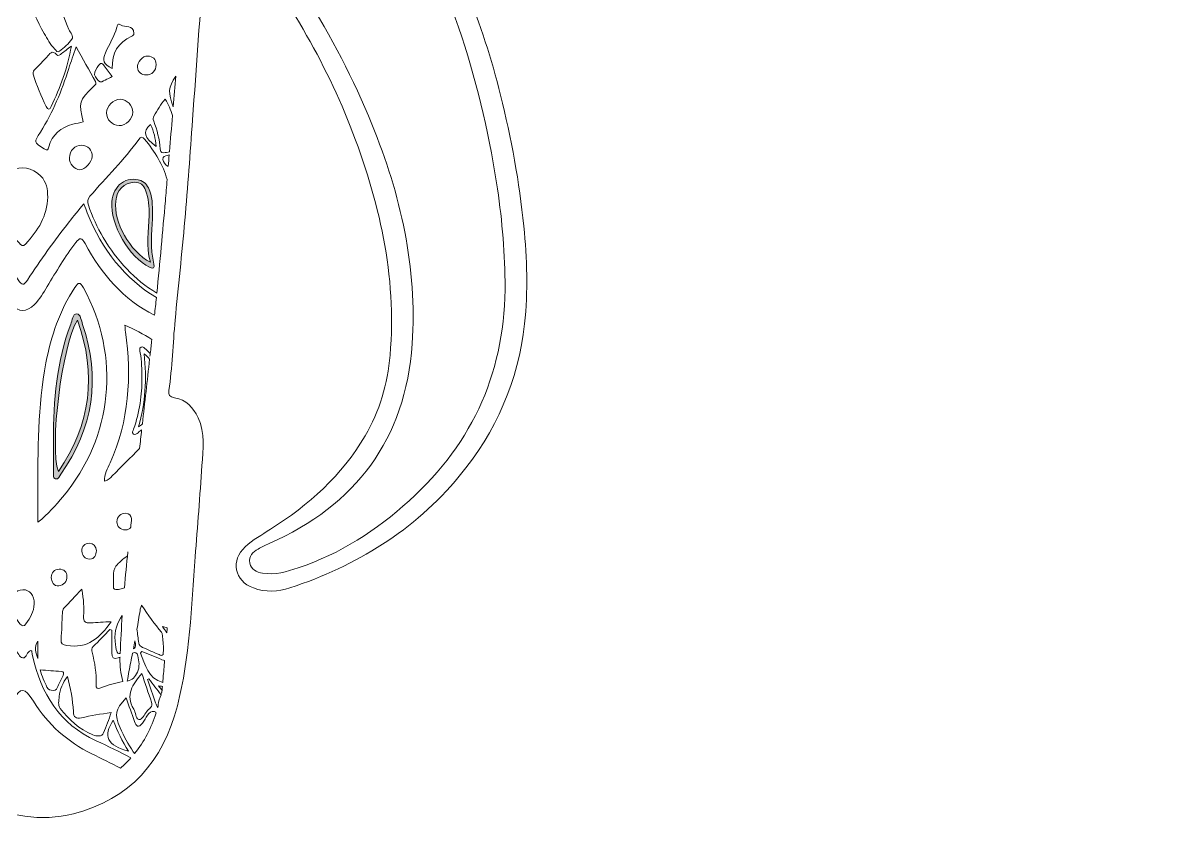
# Model space of a CAD drawing. Extents: x 55 to 2945, y -1852 to -85.
# Drawn here: x 2453.3 to 2919.1, y -881.2 to -555.5 of the extents above; entities that cross this region are included whole.
import ezdxf

# ---------------------------------------------------------------- set-up
doc = ezdxf.new("R2010")
doc.units = 0
doc.header["$MEASUREMENT"] = 0
doc.layers.add('Layer 1', color=7, linetype='Continuous')

# ---------------------------------------------------------------- blocks, each defined once
blk = doc.blocks.new('block 2')
at = {"layer": 'Layer 1', "true_color": 0xffffff}
h = blk.add_hatch(color=7, dxfattribs=at)
h.dxf.hatch_style = 2
edge = h.paths.add_edge_path()
edge.add_spline(control_points=[(2505.6249, -634.5496), (2505.5761, -630.1335), (2505.7304, -626.64), (2504.4558, -623.3253), (2503.7594, -621.5143), (2502.9467, -619.852), (2500.8591, -619.0755), (2495.1632, -616.9575), (2489.7285, -620.9003), (2489.1556, -627.6788), (2488.3981, -636.643), (2496.2374, -650.1709), (2504.3699, -654.0447), (2505.9542, -654.7995), (2506.5886, -654.382), (2506.1627, -652.7628), (2504.4911, -646.4074), (2505.3024, -639.999), (2505.6249, -634.5496)], knot_values=[0, 0, 0, 0, 1, 1, 1, 2, 2, 2, 3, 3, 3, 4, 4, 4, 5, 5, 5, 6, 6, 6, 6], degree=3, periodic=1)
edge = h.paths.add_edge_path()
edge.add_spline(control_points=[(2490.7132, -627.3214), (2491.1623, -622.8425), (2493.9547, -620.0374), (2498.4236, -619.7425), (2500.6674, -619.5944), (2502.0017, -620.9443), (2502.7435, -622.9208), (2503.983, -626.2233), (2504.313, -629.6668), (2504.2364, -633.1676), (2504.1029, -639.2702), (2502.7941, -645.3687), (2504.7149, -652.0475), (2496.2877, -647.5381), (2489.8682, -635.7489), (2490.7132, -627.3214)], knot_values=[0, 0, 0, 0, 1, 1, 1, 2, 2, 2, 3, 3, 3, 4, 4, 4, 5, 5, 5, 5], degree=3, periodic=1)
h = blk.add_hatch(color=7, dxfattribs=at)
h.dxf.hatch_style = 2
edge = h.paths.add_edge_path()
edge.add_spline(control_points=[(2477.3452, -677.1316), (2476.8092, -675.5443), (2476.5986, -672.9267), (2475.0078, -672.8932), (2473.2802, -672.8568), (2473.1353, -675.5107), (2472.5596, -677.0595), (2466.969, -692.0991), (2465.4986, -707.8026), (2465.5871, -723.6862), (2465.5871, -728.0727), (2465.554, -732.4596), (2465.6134, -736.8452), (2465.6261, -737.7852), (2465.1901, -739.2048), (2466.4234, -739.5083), (2467.5705, -739.7905), (2467.9914, -738.4005), (2468.5487, -737.6083), (2481.6855, -718.9385), (2484.6517, -698.7722), (2477.3452, -677.1316)], knot_values=[0, 0, 0, 0, 1, 1, 1, 2, 2, 2, 3, 3, 3, 4, 4, 4, 5, 5, 5, 6, 6, 6, 7, 7, 7, 7], degree=3, periodic=1)
edge = h.paths.add_edge_path()
edge.add_spline(control_points=[(2467.6042, -736.5055), (2463.8569, -726.7312), (2469.0527, -684.9495), (2475.283, -675.413), (2483.1591, -697.3622), (2480.6213, -717.4578), (2467.6042, -736.5055)], knot_values=[0, 0, 0, 0, 1, 1, 1, 2, 2, 2, 2], degree=3, periodic=1)
at = {"layer": 'Layer 1', "lineweight": 0}
for points, knots in [([(2916.1423, -268.6332), (2914.0212, -262.8354), (2910.15, -258.2926), (2905.6368, -254.2919), (2899.1496, -248.5294), (2891.7904, -243.9159), (2884.8377, -238.7721), (2877.2781, -233.1746), (2869.8069, -227.4711), (2862.0058, -222.1977), (2849.4085, -213.6718), (2837.8365, -203.779), (2826.0228, -194.2398), (2816.731, -186.7274), (2808.0814, -178.4136), (2799.1725, -170.4298), (2784.4777, -157.2492), (2769.6592, -144.2277), (2753.1613, -133.2802), (2737.4883, -122.8748), (2720.6841, -115.1149), (2702.1653, -111.2792), (2689.0495, -108.5688), (2675.751, -107.8087), (2662.435, -107.2077), (2631.8904, -105.829), (2601.4519, -106.3239), (2571.2314, -111.7859), (2563.3006, -113.2236), (2555.2225, -113.3178), (2547.1857, -112.1983), (2537.7938, -110.8844), (2529.3209, -106.9308), (2521.1427, -102.4823), (2503.166, -92.6955), (2484.4232, -85.9962), (2463.6772, -85.2597), (2446.5725, -84.6528), (2429.7918, -86.1553), (2413.2586, -90.4742), (2401.8575, -93.4497), (2391.6405, -99.2299), (2381.2881, -104.5681), (2365.1497, -112.8818), (2348.3219, -114.5139), (2330.7046, -111.1319), (2318.561, -108.8045), (2306.2878, -107.1783), (2293.932, -106.8778), (2269.3974, -106.2827), (2244.8804, -106.8483), (2220.4047, -108.9989), (2196.5242, -111.0965), (2174.8118, -119.0155), (2154.8847, -132.2373), (2138.3103, -143.2437), (2123.315, -156.1887), (2108.514, -169.3928), (2099.6582, -177.3), (2091.0911, -185.5666), (2081.8759, -193.026), (2075.2768, -198.3583), (2068.931, -204.0029), (2061.9901, -208.9758), (2053.3287, -215.1802), (2044.9149, -221.7558), (2036.2181, -227.9248), (2030.2612, -232.1553), (2024.4575, -236.5862), (2018.5065, -240.8226), (2012.4848, -245.112), (2006.8461, -249.9376), (2001.0836, -254.5806), (1997.625, -257.3675), (1994.4904, -260.508), (1992.2867, -264.3968), (1986.5714, -274.4664), (1987.7852, -285.7498), (1999.4574, -291.9777), (2003.7292, -294.2638), (2008.2366, -295.8783), (2012.9679, -296.8328), (2015.095, -297.2629), (2016.1202, -298.0406), (2015.8433, -300.48), (2015.5428, -303.1962), (2015.5133, -305.995), (2016.1614, -308.6935), (2020.8516, -328.2611), (2032.7359, -340.9291), (2052.2917, -346.179), (2054.3716, -346.7387), (2056.4633, -347.2513), (2058.5727, -347.6874), (2067.3106, -349.4785), (2072.2423, -355.0642), (2074.6757, -363.3898), (2077.2094, -372.0806), (2082.1175, -379.322), (2088.7578, -385.4262), (2099.8586, -395.6372), (2112.1553, -404.2219), (2125.0236, -412.0054), (2131.2693, -415.7881), (2137.9332, -418.6399), (2145.1157, -420.1247), (2149.5583, -421.0438), (2154.107, -421.7214), (2158.5437, -420.6608), (2164.0646, -419.341), (2169.4205, -417.3966), (2174.6998, -415.2637), (2182.6719, -412.0407), (2189.872, -413.2604), (2196.0469, -419.3823), (2200.9314, -424.2314), (2204.9262, -429.8643), (2208.7856, -435.4912), (2212.5683, -441.0003), (2217.2348, -445.5019), (2222.1076, -449.8797), (2224.3289, -451.8771), (2226.1907, -454.2281), (2229.1133, -455.5302), (2235.9068, -458.5528), (2242.6297, -461.764), (2249.217, -465.1991), (2256.1285, -468.7992), (2262.4448, -473.4539), (2267.5061, -479.3107), (2272.9445, -485.5975), (2278.8307, -491.1125), (2286.1663, -495.0131), (2288.3287, -496.1621), (2290.5441, -497.2344), (2292.8008, -498.183), (2294.0852, -498.7192), (2294.4506, -499.1846), (2293.6787, -500.5163), (2292.2588, -502.9792), (2291.0273, -505.5481), (2289.7251, -508.0759), (2265.7444, -554.7824), (2251.6976, -604.1169), (2250.1833, -656.8098), (2249.6766, -674.3682), (2251.786, -691.4788), (2258.6031, -707.7704), (2275.2541, -747.5479), (2307.0008, -770.0733), (2346.2715, -783.7194), (2351.5803, -785.5636), (2357.3486, -785.54), (2362.5278, -782.4231), (2367.6303, -779.3475), (2368.7262, -773.096), (2365.0555, -768.4236), (2363.6944, -766.6972), (2361.9445, -765.4363), (2360.0884, -764.3167), (2353.448, -760.2984), (2347.1376, -755.8027), (2340.9745, -751.089), (2316.2808, -732.2049), (2303.9251, -707.2696), (2304.2668, -676.1476), (2304.3964, -664.5461), (2305.7752, -653.0624), (2308.0142, -641.6848), (2313.3936, -614.3808), (2323.8167, -589.0037), (2337.345, -564.8049), (2346.8018, -547.8887), (2358.1499, -532.2334), (2369.3096, -516.4485), (2372.5797, -511.829), (2375.7496, -507.1449), (2379.385, -501.8774), (2380.8462, -509.5725), (2382.2545, -516.5486), (2383.4859, -523.5544), (2385.8781, -537.1592), (2387.8755, -550.8288), (2389.5724, -564.5456), (2391.1809, -577.5848), (2392.5538, -590.6416), (2393.4671, -603.7456), (2394.6867, -621.1921), (2394.1919, -638.6857), (2394.0975, -656.1439), (2394.0387, -667.5746), (2394.127, -679.017), (2393.7028, -690.4536), (2393.5496, -694.6193), (2393.9091, -698.8086), (2393.8973, -703.0037), (2393.8619, -715.165), (2394.351, -727.338), (2394.9048, -739.4935), (2395.7886, -758.9019), (2397.4266, -778.2574), (2400.025, -797.5187), (2401.9871, -812.1075), (2404.6326, -826.5431), (2409.9591, -840.3541), (2419.8696, -866.0672), (2447.5152, -881.1981), (2473.6171, -874.6755), (2496.5551, -868.9485), (2509.8829, -853.3167), (2515.6218, -831.0505), (2520.6831, -811.4004), (2521.3018, -791.1198), (2522.7925, -770.9866), (2523.7058, -758.6604), (2524.7369, -746.3459), (2525.55, -734.0138), (2525.9742, -727.5502), (2526.917, -721.0217), (2523.9474, -714.782), (2521.9735, -710.6399), (2519.0864, -707.5171), (2514.5141, -706.7511), (2512.3929, -706.3917), (2511.8981, -705.7495), (2512.175, -703.8463), (2513.5596, -694.419), (2513.7953, -684.8915), (2514.6968, -675.4229), (2515.9813, -661.9535), (2517.4543, -648.5078), (2518.6327, -635.0267), (2519.8052, -621.5456), (2520.7479, -608.0468), (2521.7378, -594.5481), (2523.3051, -573.1244), (2524.7487, -551.6832), (2526.3925, -530.2654), (2527.0937, -521.1799), (2528.1661, -512.1295), (2529.1619, -502.1425), (2532.8856, -507.4925), (2536.0085, -512.106), (2539.2668, -516.6253), (2557.4439, -541.8493), (2574.0419, -568.0042), (2585.4077, -597.1053), (2597.0033, -626.8014), (2604.2565, -657.3342), (2601.4754, -689.5403), (2600.4737, -701.1065), (2597.2567, -712.0835), (2591.3823, -722.153), (2582.0551, -738.15), (2568.5976, -749.999), (2553.1662, -759.8211), (2549.6958, -762.0366), (2546.0839, -764.0516), (2543.0259, -766.8622), (2537.0042, -772.4007), (2538.6304, -780.6968), (2546.3078, -783.5073), (2551.2101, -785.2985), (2556.236, -785.1335), (2561.0498, -783.5191), (2587.8057, -774.5337), (2611.2268, -760.4104), (2629.4039, -738.4034), (2644.2107, -720.4738), (2653.2433, -700.0047), (2655.7769, -676.8605), (2657.2145, -663.7565), (2656.7903, -650.6172), (2655.4705, -637.4896), (2653.6734, -619.6072), (2650.3915, -601.9898), (2646.0845, -584.5669), (2638.8667, -555.3775), (2627.4713, -527.8085), (2613.348, -501.3294), (2612.3287, -499.4144), (2612.5584, -498.8606), (2614.55, -498.1889), (2622.8401, -495.3961), (2629.9224, -490.6765), (2636.2152, -484.5841), (2638.6015, -482.2685), (2640.6696, -479.6465), (2643.0971, -477.4723), (2646.821, -474.1433), (2650.4976, -470.7613), (2654.1743, -467.3733), (2656.9965, -464.769), (2660.137, -462.4416), (2664.0317, -461.7994), (2670.5837, -460.7211), (2676.1929, -457.946), (2681.4664, -453.8981), (2687.3644, -449.373), (2692.8853, -444.5238), (2696.6267, -438.1073), (2700.3505, -431.7203), (2704.5987, -425.7634), (2709.6718, -420.4428), (2712.1111, -417.8857), (2714.6978, -415.4228), (2718.4274, -414.2797), (2724.5375, -412.4001), (2729.8994, -414.2679), (2735.161, -416.7367), (2747.2103, -422.4049), (2759.1771, -422.1751), (2771.3148, -417.0549), (2782.2741, -412.4296), (2791.7486, -405.4121), (2801.4175, -398.7069), (2816.2891, -388.4017), (2829.1103, -376.4761), (2834.0774, -358.1046), (2835.2852, -353.6207), (2838.844, -350.7041), (2843.2631, -349.2252), (2847.3462, -347.8641), (2851.4766, -346.5325), (2855.6836, -345.6546), (2878.321, -340.9527), (2891.4722, -316.695), (2891.3661, -300.4092), (2891.3543, -298.1231), (2892.2264, -297.3807), (2894.2414, -296.9329), (2900.1512, -295.619), (2905.6191, -293.2798), (2910.3739, -289.4382), (2917.0791, -284.0233), (2919.106, -276.7113), (2916.1423, -268.6332)], [0, 0, 0, 0, 1, 1, 1, 2, 2, 2, 3, 3, 3, 4, 4, 4, 5, 5, 5, 6, 6, 6, 7, 7, 7, 8, 8, 8, 9, 9, 9, 10, 10, 10, 11, 11, 11, 12, 12, 12, 13, 13, 13, 14, 14, 14, 15, 15, 15, 16, 16, 16, 17, 17, 17, 18, 18, 18, 19, 19, 19, 20, 20, 20, 21, 21, 21, 22, 22, 22, 23, 23, 23, 24, 24, 24, 25, 25, 25, 26, 26, 26, 27, 27, 27, 28, 28, 28, 29, 29, 29, 30, 30, 30, 31, 31, 31, 32, 32, 32, 33, 33, 33, 34, 34, 34, 35, 35, 35, 36, 36, 36, 37, 37, 37, 38, 38, 38, 39, 39, 39, 40, 40, 40, 41, 41, 41, 42, 42, 42, 43, 43, 43, 44, 44, 44, 45, 45, 45, 46, 46, 46, 47, 47, 47, 48, 48, 48, 49, 49, 49, 50, 50, 50, 51, 51, 51, 52, 52, 52, 53, 53, 53, 54, 54, 54, 55, 55, 55, 56, 56, 56, 57, 57, 57, 58, 58, 58, 59, 59, 59, 60, 60, 60, 61, 61, 61, 62, 62, 62, 63, 63, 63, 64, 64, 64, 65, 65, 65, 66, 66, 66, 67, 67, 67, 68, 68, 68, 69, 69, 69, 70, 70, 70, 71, 71, 71, 72, 72, 72, 73, 73, 73, 74, 74, 74, 75, 75, 75, 76, 76, 76, 77, 77, 77, 78, 78, 78, 79, 79, 79, 80, 80, 80, 81, 81, 81, 82, 82, 82, 83, 83, 83, 84, 84, 84, 85, 85, 85, 86, 86, 86, 87, 87, 87, 88, 88, 88, 89, 89, 89, 90, 90, 90, 91, 91, 91, 92, 92, 92, 93, 93, 93, 94, 94, 94, 95, 95, 95, 96, 96, 96, 97, 97, 97, 98, 98, 98, 99, 99, 99, 100, 100, 100, 101, 101, 101, 102, 102, 102, 103, 103, 103, 104, 104, 104, 105, 105, 105, 106, 106, 106, 107, 107, 107, 108, 108, 108, 109, 109, 109, 110, 110, 110, 111, 111, 111, 112, 112, 112, 112]), ([(2644.4641, -619.9312), (2646.4792, -633.1413), (2647.7224, -646.4279), (2647.8756, -659.7971), (2648.2468, -695.0965), (2635.3961, -724.6218), (2609.1704, -748.3021), (2595.984, -760.1982), (2581.3716, -769.7434), (2564.4201, -775.388), (2559.783, -776.9376), (2555.0517, -778.3517), (2550.0199, -777.5268), (2547.5216, -777.1144), (2545.4535, -776.1776), (2544.8643, -773.4495), (2544.2515, -770.6154), (2546.0898, -769.0599), (2548.1638, -767.799), (2549.5779, -766.9388), (2551.1216, -766.2671), (2552.6418, -765.5954), (2587.6997, -750.0579), (2607.721, -723.4434), (2610.3843, -685.0152), (2612.5172, -654.2173), (2605.706, -624.6802), (2594.1456, -596.304), (2579.2622, -559.7671), (2558.3041, -527.0248), (2531.0356, -498.4128), (2530.0339, -497.3581), (2529.7982, -496.4154), (2530.0163, -495.019), (2531.4067, -486.0041), (2533.0742, -477.0481), (2535.0304, -468.1334), (2535.649, -465.2816), (2537.0278, -463.1133), (2539.1548, -461.2278), (2543.0967, -457.7338), (2547.6866, -455.3122), (2552.4062, -453.0968), (2558.3748, -450.3039), (2564.2021, -447.2931), (2568.9098, -442.5323), (2569.7642, -441.672), (2570.3535, -441.4422), (2571.1077, -442.7385), (2581.7546, -461.163), (2593.1676, -479.1398), (2603.2313, -497.9002), (2623.8064, -536.2636), (2637.9003, -576.8365), (2644.4641, -619.9312)], [0, 0, 0, 0, 1, 1, 1, 2, 2, 2, 3, 3, 3, 4, 4, 4, 5, 5, 5, 6, 6, 6, 7, 7, 7, 8, 8, 8, 9, 9, 9, 10, 10, 10, 11, 11, 11, 12, 12, 12, 13, 13, 13, 14, 14, 14, 15, 15, 15, 16, 16, 16, 17, 17, 17, 18, 18, 18, 18]), ([(2471.8436, -558.0702), (2472.3739, -559.3429), (2473.8646, -560.7746), (2473.0456, -561.959), (2471.7375, -563.8444), (2469.858, -565.3646), (2468.0727, -566.8612), (2467.2007, -567.5918), (2466.6586, -566.4664), (2466.1165, -565.9479), (2464.2428, -564.1449), (2463.1822, -561.7999), (2461.8742, -559.6139), (2458.9163, -554.694), (2456.754, -549.4088), (2454.7743, -544.0412), (2454.2263, -542.5446), (2454.3559, -541.4251), (2455.5284, -540.1877), (2458.2565, -537.3123), (2459.9239, -533.671), (2462.2337, -529.8353), (2464.891, -539.8282), (2468.0668, -549.0553), (2471.8436, -558.0702)], [0, 0, 0, 0, 1, 1, 1, 2, 2, 2, 3, 3, 3, 4, 4, 4, 5, 5, 5, 6, 6, 6, 7, 7, 7, 8, 8, 8, 8]), ([(2497.1973, -560.8041), (2491.6941, -563.2906), (2489.078, -567.6212), (2489.3137, -573.7431), (2485.7018, -571.8813), (2485.1892, -570.5084), (2486.5503, -567.468), (2488.0881, -564.033), (2490.1975, -560.8512), (2491.1814, -557.1687), (2491.2875, -556.7739), (2491.3877, -556.332), (2491.641, -556.0492), (2491.9474, -555.7075), (2492.3304, -555.9019), (2492.6957, -556.1729), (2494.3985, -557.4398), (2497.9279, -555.896), (2498.0222, -559.6493), (2498.0399, -560.2561), (2497.6745, -560.592), (2497.1973, -560.8041)], [0, 0, 0, 0, 1, 1, 1, 2, 2, 2, 3, 3, 3, 4, 4, 4, 5, 5, 5, 6, 6, 6, 7, 7, 7, 7]), ([(2462.6343, -589.1569), (2460.6192, -584.9263), (2458.7102, -580.6486), (2457.4551, -576.1118), (2457.1782, -575.116), (2457.6791, -574.6093), (2458.2683, -574.0082), (2459.8414, -572.4174), (2461.3675, -570.7853), (2462.9348, -569.1827), (2464.0602, -568.0337), (2464.944, -566.0068), (2466.9591, -568.2281), (2467.5424, -568.8704), (2468.2495, -568.234), (2468.8269, -567.7803), (2470.0171, -566.8553), (2471.2427, -565.9656), (2472.8217, -564.7872), (2471.3369, -573.643), (2468.2554, -581.4559), (2464.7083, -589.1097), (2464.0602, -590.5061), (2463.2825, -590.512), (2462.6343, -589.1569)], [0, 0, 0, 0, 1, 1, 1, 2, 2, 2, 3, 3, 3, 4, 4, 4, 5, 5, 5, 6, 6, 6, 7, 7, 7, 8, 8, 8, 8]), ([(2477.6296, -595.373), (2476.2392, -595.6794), (2474.8427, -595.921), (2473.4757, -596.2863), (2468.603, -597.5943), (2465.056, -600.3753), (2463.7126, -605.4308), (2463.3767, -606.6916), (2463.2353, -607.1748), (2461.7859, -606.2262), (2457.626, -603.51), (2457.685, -603.6868), (2460.3305, -599.4385), (2465.327, -591.4312), (2468.9565, -582.7934), (2471.7788, -573.7962), (2472.6567, -571.0151), (2473.6289, -568.2576), (2474.7131, -565.0228), (2477.4529, -569.9487), (2479.9982, -574.5268), (2482.5496, -579.1108), (2483.0151, -579.9416), (2482.4965, -580.3717), (2481.9486, -580.902), (2475.7619, -586.9237), (2475.6028, -587.4717), (2477.6296, -595.373)], [0, 0, 0, 0, 1, 1, 1, 2, 2, 2, 3, 3, 3, 4, 4, 4, 5, 5, 5, 6, 6, 6, 7, 7, 7, 8, 8, 8, 9, 9, 9, 9]), ([(2482.3492, -575.3104), (2482.856, -574.0436), (2483.3568, -572.5883), (2484.6354, -571.8459), (2485.2658, -571.4747), (2485.6665, -572.2642), (2486.0199, -572.7238), (2487.11, -574.132), (2488.1765, -575.5638), (2489.3314, -577.0957), (2488.2826, -577.6025), (2487.4046, -578.0621), (2486.4913, -578.4509), (2485.6134, -578.828), (2484.6472, -579.7825), (2483.7575, -578.7573), (2482.9384, -577.8087), (2481.7895, -576.701), (2482.3492, -575.3104)], [0, 0, 0, 0, 1, 1, 1, 2, 2, 2, 3, 3, 3, 4, 4, 4, 5, 5, 5, 6, 6, 6, 6]), ([(2507.0312, -572.2465), (2507.0547, -574.5091), (2505.1751, -576.5714), (2503.0482, -576.4182), (2501.1626, -576.2768), (2499.672, -575.3635), (2499.4657, -573.3012), (2499.2654, -571.3038), (2501.7047, -568.6347), (2503.5902, -568.7526), (2505.6996, -568.8822), (2507.0194, -569.9546), (2507.0312, -572.2465)], [0, 0, 0, 0, 1, 1, 1, 2, 2, 2, 3, 3, 3, 4, 4, 4, 4]), ([(2513.9426, -589.2158), (2511.8155, -583.6301), (2511.8627, -581.6562), (2514.9914, -576.8306), (2514.6378, -580.955), (2514.2902, -585.0854), (2513.9426, -589.2158)], [0, 0, 0, 0, 1, 1, 1, 2, 2, 2, 2]), ([(2492.5897, -586.2461), (2495.1763, -586.252), (2497.6804, -588.8269), (2497.6156, -591.4076), (2497.539, -594.2829), (2494.8405, -596.9227), (2492.0593, -596.8401), (2489.2901, -596.7577), (2486.9686, -594.3831), (2487.0334, -591.6963), (2487.1041, -588.8092), (2489.7202, -586.2402), (2492.5897, -586.2461)], [0, 0, 0, 0, 1, 1, 1, 2, 2, 2, 3, 3, 3, 4, 4, 4, 4]), ([(2512.4224, -607.4576), (2511.6388, -607.6521), (2510.8493, -607.7699), (2510.0656, -607.7994), (2508.7811, -607.8524), (2508.7929, -607.1041), (2508.7222, -606.291), (2508.3864, -602.3964), (2507.4259, -598.6431), (2506.053, -595.0018), (2505.7643, -594.2417), (2505.7525, -593.6053), (2506.1709, -592.9867), (2507.638, -590.7948), (2508.5867, -588.2612), (2510.7491, -586.1401), (2512.0159, -588.3378), (2512.9409, -590.5415), (2513.6421, -592.7746), (2513.2355, -597.6709), (2512.8348, -602.5613), (2512.4224, -607.4576)], [0, 0, 0, 0, 1, 1, 1, 2, 2, 2, 3, 3, 3, 4, 4, 4, 5, 5, 5, 6, 6, 6, 7, 7, 7, 7]), ([(2504.7745, -596.3805), (2506.2416, -599.1498), (2506.654, -602.1135), (2507.1077, -605.2363), (2502.0524, -601.5302), (2501.5221, -599.5269), (2504.7745, -596.3805)], [0, 0, 0, 0, 1, 1, 1, 2, 2, 2, 2]), ([(2481.2592, -609.3372), (2481.2003, -611.5585), (2478.2129, -614.7285), (2476.2451, -614.6636), (2474.0355, -614.5871), (2471.932, -612.2244), (2472.0321, -609.9265), (2472.1676, -606.9038), (2474.2476, -604.7297), (2476.9462, -604.8003), (2479.468, -604.8652), (2481.3299, -606.8213), (2481.2592, -609.3372)], [0, 0, 0, 0, 1, 1, 1, 2, 2, 2, 3, 3, 3, 4, 4, 4, 4]), ([(2507.3081, -664.5343), (2498.2991, -659.0075), (2491.2463, -651.3655), (2485.6959, -642.0559), (2483.2271, -637.9197), (2481.2887, -633.536), (2479.7095, -628.9814), (2479.2323, -627.5909), (2479.3501, -626.5716), (2480.34, -625.3814), (2486.7977, -617.6274), (2494.2336, -610.7101), (2500.0254, -602.3964), (2500.868, -601.1885), (2501.4749, -601.377), (2502.3529, -602.3905), (2506.6246, -607.3339), (2509.8005, -612.6898), (2511.4856, -618.6762), (2511.244, -621.5221), (2511.0025, -624.3621), (2510.755, -627.2079), (2509.6827, -639.652), (2508.569, -652.102), (2507.3081, -664.5343)], [0, 0, 0, 0, 1, 1, 1, 2, 2, 2, 3, 3, 3, 4, 4, 4, 5, 5, 5, 6, 6, 6, 7, 7, 7, 8, 8, 8, 8]), ([(2511.9392, -613.2849), (2511.8096, -613.279), (2511.6859, -613.2555), (2511.5622, -613.1788), (2510.6548, -612.6427), (2509.9301, -611.6352), (2509.7533, -610.5157), (2509.5413, -609.1958), (2510.7491, -609.2076), (2511.5504, -608.9307), (2511.8096, -608.8423), (2512.063, -608.7598), (2512.3223, -608.6773), (2512.1927, -610.2152), (2512.063, -611.753), (2511.9392, -613.2849)], [0, 0, 0, 0, 1, 1, 1, 2, 2, 2, 3, 3, 3, 4, 4, 4, 5, 5, 5, 5]), ([(2460.466, -617.2327), (2462.8052, -619.5541), (2463.3001, -622.5473), (2463.2589, -625.6995), (2463.1822, -633.3416), (2459.3288, -639.2219), (2454.3972, -644.6014), (2453.2482, -645.8564), (2452.5706, -645.114), (2451.7162, -644.2007), (2447.0615, -639.2278), (2443.8856, -633.5596), (2443.0372, -626.7012), (2442.5776, -623.0069), (2445.6945, -616.3547), (2448.6819, -614.8758), (2452.5117, -612.9786), (2457.0663, -613.8565), (2460.466, -617.2327)], [0, 0, 0, 0, 1, 1, 1, 2, 2, 2, 3, 3, 3, 4, 4, 4, 5, 5, 5, 6, 6, 6, 6]), ([(2505.6249, -634.5496), (2505.5761, -630.1335), (2505.7304, -626.64), (2504.4558, -623.3253), (2503.7594, -621.5143), (2502.9467, -619.852), (2500.8591, -619.0755), (2495.1632, -616.9575), (2489.7285, -620.9003), (2489.1556, -627.6788), (2488.3981, -636.643), (2496.2374, -650.1709), (2504.3699, -654.0447), (2505.9542, -654.7995), (2506.5886, -654.382), (2506.1627, -652.7628), (2504.4911, -646.4074), (2505.3024, -639.999), (2505.6249, -634.5496)], [0, 0, 0, 0, 1, 1, 1, 2, 2, 2, 3, 3, 3, 4, 4, 4, 5, 5, 5, 6, 6, 6, 6]), ([(2490.7132, -627.3214), (2491.1623, -622.8425), (2493.9547, -620.0374), (2498.4236, -619.7425), (2500.6674, -619.5944), (2502.0017, -620.9443), (2502.7435, -622.9208), (2503.983, -626.2233), (2504.313, -629.6668), (2504.2364, -633.1676), (2504.1029, -639.2702), (2502.7941, -645.3687), (2504.7149, -652.0475), (2496.2877, -647.5381), (2489.8682, -635.7489), (2490.7132, -627.3214)], [0, 0, 0, 0, 1, 1, 1, 2, 2, 2, 3, 3, 3, 4, 4, 4, 5, 5, 5, 5]), ([(2429.0317, -629.005), (2429.4795, -629.5117), (2430.0334, -630.0951), (2430.5401, -630.7196), (2438.0053, -639.817), (2444.9167, -649.3268), (2451.3686, -659.1666), (2452.8357, -661.4115), (2453.6076, -661.5234), (2455.0983, -659.1961), (2460.2951, -651.1063), (2466.0104, -643.3758), (2471.8907, -635.7691), (2473.7291, -633.3946), (2475.6853, -631.1144), (2477.8595, -628.4511), (2478.4546, -630.0126), (2478.8316, -631.0437), (2479.2381, -632.063), (2485.2599, -647.0878), (2494.428, -658.6776), (2507.1254, -666.302), (2506.8839, -668.6764), (2506.6422, -671.0451), (2506.383, -673.4195), (2493.8564, -667.0855), (2485.0006, -656.8333), (2478.3367, -644.4305), (2477.0169, -641.9735), (2476.2274, -642.0029), (2474.607, -644.0888), (2470.2645, -649.6803), (2466.6998, -655.7609), (2463.0762, -661.8062), (2461.5502, -664.3517), (2460.0241, -666.9088), (2457.9383, -669.0417), (2454.7566, -672.3001), (2451.5277, -672.2765), (2448.4226, -668.9357), (2446.325, -666.6849), (2444.7283, -664.0512), (2443.1491, -661.4174), (2439.7435, -655.7138), (2436.4676, -649.9278), (2432.3136, -644.7133), (2429.7918, -641.5493), (2429.8566, -641.5728), (2427.8533, -645.1258), (2421.4133, -656.5505), (2413.2704, -666.0486), (2402.2699, -672.2765), (2402.2817, -670.1848), (2402.2994, -668.0931), (2402.3229, -666.0074), (2402.3288, -665.4182), (2402.3347, -664.8348), (2402.3464, -664.2515), (2413.9833, -656.3207), (2422.5445, -644.8547), (2428.0832, -629.7474), (2428.2187, -629.3821), (2428.307, -628.952), (2429.0317, -629.005)], [0, 0, 0, 0, 1, 1, 1, 2, 2, 2, 3, 3, 3, 4, 4, 4, 5, 5, 5, 6, 6, 6, 7, 7, 7, 8, 8, 8, 9, 9, 9, 10, 10, 10, 11, 11, 11, 12, 12, 12, 13, 13, 13, 14, 14, 14, 15, 15, 15, 16, 16, 16, 17, 17, 17, 18, 18, 18, 19, 19, 19, 20, 20, 20, 21, 21, 21, 21]), ([(2469.3925, -746.67), (2466.47, -750.1639), (2463.5122, -753.6404), (2459.317, -756.9516), (2459.317, -752.8154), (2459.3229, -749.2919), (2459.317, -745.7685), (2459.2876, -727.9803), (2459.1756, -710.1921), (2462.5577, -692.616), (2464.6435, -681.7981), (2468.0727, -671.4929), (2474.224, -662.2128), (2475.6971, -659.9915), (2476.3865, -659.9208), (2477.7063, -662.3542), (2492.7723, -690.1118), (2489.6378, -722.4535), (2469.3925, -746.67)], [0, 0, 0, 0, 1, 1, 1, 2, 2, 2, 3, 3, 3, 4, 4, 4, 5, 5, 5, 6, 6, 6, 6]), ([(2477.3452, -677.1316), (2476.8092, -675.5443), (2476.5986, -672.9267), (2475.0078, -672.8932), (2473.2802, -672.8568), (2473.1353, -675.5107), (2472.5596, -677.0595), (2466.969, -692.0991), (2465.4986, -707.8026), (2465.5871, -723.6862), (2465.5871, -728.0727), (2465.554, -732.4596), (2465.6134, -736.8452), (2465.6261, -737.7852), (2465.1901, -739.2048), (2466.4234, -739.5083), (2467.5705, -739.7905), (2467.9914, -738.4005), (2468.5487, -737.6083), (2481.6855, -718.9385), (2484.6517, -698.7722), (2477.3452, -677.1316)], [0, 0, 0, 0, 1, 1, 1, 2, 2, 2, 3, 3, 3, 4, 4, 4, 5, 5, 5, 6, 6, 6, 7, 7, 7, 7]), ([(2467.6042, -736.5055), (2463.8569, -726.7312), (2469.0527, -684.9495), (2475.283, -675.413), (2483.1591, -697.3622), (2480.6213, -717.4578), (2467.6042, -736.5055)], [0, 0, 0, 0, 1, 1, 1, 2, 2, 2, 2]), ([(2504.6803, -688.8392), (2504.639, -689.2162), (2504.5977, -689.5933), (2504.5506, -689.9704), (2504.5918, -689.5933), (2504.6331, -689.2103), (2504.6744, -688.8333), (2504.1381, -688.297), (2503.5843, -687.7668), (2502.9833, -687.2483), (2502.3941, -686.7357), (2501.8285, -685.7988), (2500.9387, -686.3056), (2500.0726, -686.7946), (2500.5322, -687.8081), (2500.6441, -688.5504), (2501.1509, -691.797), (2501.2569, -695.0553), (2501.3041, -699.9104), (2501.3571, -701.9137), (2501.1096, -705.4726), (2500.5558, -709.0137), (2499.996, -712.549), (2499.2006, -716.0311), (2497.922, -719.3896), (2497.6686, -720.0437), (2497.1796, -720.845), (2497.8572, -721.3576), (2498.5053, -721.8584), (2499.2065, -721.2574), (2499.7603, -720.8214), (2500.2376, -720.4502), (2500.7148, -720.0849), (2501.1921, -719.7137), (2500.9093, -722.2237), (2500.6264, -724.7278), (2500.3377, -727.2379), (2496.6611, -730.8909), (2493.0139, -734.5617), (2489.3432, -738.2207), (2488.5006, -739.0633), (2487.711, -740.0473), (2486.2085, -740.4244), (2486.1731, -737.6138), (2487.3869, -735.2629), (2488.4358, -732.9532), (2496.1191, -715.984), (2497.2385, -698.2783), (2494.6283, -680.1189), (2494.5282, -679.4295), (2494.5164, -678.7283), (2494.4162, -677.3791), (2498.3227, -679.1761), (2502.0642, -681.0145), (2505.2989, -683.2652), (2505.0927, -685.1213), (2504.8864, -686.9772), (2504.6744, -688.8333), (2504.6744, -688.8333), (2504.6803, -688.8392), (2504.6803, -688.8392)], [0, 0, 0, 0, 1, 1, 1, 2, 2, 2, 3, 3, 3, 4, 4, 4, 5, 5, 5, 6, 6, 6, 7, 7, 7, 8, 8, 8, 9, 9, 9, 10, 10, 10, 11, 11, 11, 12, 12, 12, 13, 13, 13, 14, 14, 14, 15, 15, 15, 16, 16, 16, 17, 17, 17, 18, 18, 18, 19, 19, 19, 20, 20, 20, 20]), ([(2502.235, -688.9629), (2503.0364, -689.6758), (2503.7611, -690.4005), (2504.421, -691.1371), (2503.4488, -699.8633), (2502.459, -708.5835), (2501.469, -717.3038), (2500.9682, -717.6986), (2500.4497, -718.0875), (2499.9076, -718.4587), (2502.783, -708.772), (2503.2308, -699.221), (2502.235, -688.9629)], [0, 0, 0, 0, 1, 1, 1, 2, 2, 2, 3, 3, 3, 4, 4, 4, 4]), ([(2494.5164, -760.104), (2492.5071, -760.0509), (2491.2816, -758.6839), (2491.2345, -756.769), (2491.1755, -754.5713), (2492.8017, -753.3929), (2494.7698, -753.3693), (2496.2605, -753.3517), (2496.8438, -754.3061), (2497.1561, -755.4551), (2497.0264, -756.6276), (2496.8968, -757.8001), (2496.7671, -758.9785), (2496.3311, -759.6797), (2495.6418, -760.1334), (2494.5164, -760.104)], [0, 0, 0, 0, 1, 1, 1, 2, 2, 2, 3, 3, 3, 4, 4, 4, 5, 5, 5, 5]), ([(2480.0454, -765.4657), (2481.8661, -765.4304), (2482.7205, -766.6972), (2482.9031, -768.4707), (2482.7205, -770.1794), (2482.2609, -771.8999), (2480.1691, -771.8527), (2478.3249, -771.8174), (2477.1524, -770.4858), (2477.064, -768.6416), (2476.9757, -766.7208), (2478.1482, -765.5011), (2480.0454, -765.4657)], [0, 0, 0, 0, 1, 1, 1, 2, 2, 2, 3, 3, 3, 4, 4, 4, 4]), ([(2494.2394, -783.4896), (2492.5425, -784.067), (2490.7513, -784.3675), (2490.168, -783.9787), (2490.0089, -783.8726), (2489.7674, -783.6841), (2489.7792, -783.5486), (2490.0148, -780.5495), (2489.2489, -776.7786), (2490.7867, -774.734), (2491.9946, -773.1255), (2493.6384, -771.8409), (2495.4886, -770.5683), (2495.5475, -770.0439), (2495.6005, -769.5195), (2495.6595, -768.9951), (2495.1351, -773.8267), (2494.6637, -778.6522), (2494.2394, -783.4896)], [0, 0, 0, 0, 1, 1, 1, 2, 2, 2, 3, 3, 3, 4, 4, 4, 5, 5, 5, 6, 6, 6, 6]), ([(2467.8783, -775.9536), (2469.7991, -775.9183), (2471.06, -776.9729), (2471.0364, -778.8761), (2471.0128, -780.8854), (2469.7991, -782.4821), (2467.7604, -782.6589), (2465.6039, -782.8415), (2464.9734, -781.0445), (2464.6199, -779.2473), (2464.832, -777.2793), (2465.7807, -775.989), (2467.8783, -775.9536)], [0, 0, 0, 0, 1, 1, 1, 2, 2, 2, 3, 3, 3, 4, 4, 4, 4]), ([(2453.2364, -784.232), (2456.0764, -784.2261), (2457.8793, -786.4887), (2457.7969, -789.9414), (2457.7026, -793.0525), (2456.2767, -795.6038), (2454.4561, -797.9959), (2453.6312, -799.0801), (2452.8947, -799.0624), (2452.0462, -797.9724), (2450.255, -795.6745), (2448.8998, -793.1939), (2448.6288, -790.2478), (2448.3165, -786.8422), (2450.3434, -784.2379), (2453.2364, -784.232)], [0, 0, 0, 0, 1, 1, 1, 2, 2, 2, 3, 3, 3, 4, 4, 4, 5, 5, 5, 5]), ([(2477.7651, -794.8378), (2477.6355, -797.0473), (2478.4899, -797.7956), (2480.5698, -797.6365), (2483.2625, -797.4244), (2485.9611, -797.3006), (2488.8836, -797.1298), (2484.4409, -803.564), (2479.3443, -808.154), (2470.9304, -806.7103), (2469.3395, -806.4393), (2468.5441, -806.074), (2468.6737, -804.2946), (2468.9329, -800.7358), (2469.0214, -797.1651), (2469.1746, -793.5946), (2469.2099, -792.8757), (2469.2747, -792.1922), (2469.8226, -791.6207), (2472.0557, -789.2934), (2474.2712, -786.9483), (2477.0345, -784.0376), (2477.7946, -788.3211), (2477.9596, -791.5853), (2477.7651, -794.8378)], [0, 0, 0, 0, 1, 1, 1, 2, 2, 2, 3, 3, 3, 4, 4, 4, 5, 5, 5, 6, 6, 6, 7, 7, 7, 8, 8, 8, 8]), ([(2500.0549, -805.744), (2499.778, -803.8998), (2499.5188, -802.0556), (2499.3007, -800.176), (2499.7426, -797.666), (2500.161, -795.1501), (2500.544, -792.6282), (2500.6677, -791.7739), (2500.8798, -791.0669), (2501.1803, -790.4718), (2503.8376, -794.4961), (2506.3771, -798.0725), (2509.229, -801.4016), (2509.7946, -802.0556), (2510.2247, -809.6623), (2509.83, -810.3104), (2509.3586, -811.0882), (2508.7635, -810.6581), (2508.2567, -810.44), (2506.0118, -809.4855), (2503.7906, -808.4662), (2501.5515, -807.5058), (2500.7384, -807.1523), (2500.1963, -806.6514), (2500.0549, -805.744)], [0, 0, 0, 0, 1, 1, 1, 2, 2, 2, 3, 3, 3, 4, 4, 4, 5, 5, 5, 6, 6, 6, 7, 7, 7, 8, 8, 8, 8]), ([(2493.3674, -794.5845), (2493.0139, -799.7046), (2492.7311, -804.8248), (2492.5189, -809.951), (2490.9281, -810.1513), (2491.04, -808.861), (2490.5334, -804.9662), (2489.9971, -800.777), (2491.3169, -797.6424), (2493.3674, -794.5845)], [0, 0, 0, 0, 1, 1, 1, 2, 2, 2, 3, 3, 3, 3]), ([(2482.7793, -822.4599), (2482.9679, -818.0408), (2482.3374, -813.6984), (2481.1944, -809.4325), (2480.9705, -808.6017), (2480.9116, -807.9006), (2481.6127, -807.1994), (2483.9048, -804.9133), (2486.1437, -802.5682), (2488.4063, -800.2467), (2488.6597, -800.3528), (2488.9131, -800.4648), (2489.1664, -800.5708), (2489.1664, -803.6229), (2489.243, -806.675), (2489.1369, -809.7212), (2489.0663, -811.7009), (2489.7379, -812.3726), (2491.6587, -811.7186), (2491.9238, -811.6302), (2492.189, -811.5477), (2492.46, -811.4593), (2492.4483, -811.6243), (2492.4424, -811.7893), (2492.4365, -811.9543), (2492.3245, -815.0241), (2492.7546, -818.0055), (2493.5736, -821.3168), (2490.5628, -821.7646), (2487.6462, -822.7663), (2484.7768, -823.815), (2483.3626, -824.3277), (2482.7087, -824.1686), (2482.7793, -822.4599)], [0, 0, 0, 0, 1, 1, 1, 2, 2, 2, 3, 3, 3, 4, 4, 4, 5, 5, 5, 6, 6, 6, 7, 7, 7, 8, 8, 8, 9, 9, 9, 10, 10, 10, 11, 11, 11, 11]), ([(2511.3618, -801.596), (2510.7844, -800.8124), (2510.2129, -799.9816), (2509.6355, -799.0918), (2510.2719, -799.2509), (2510.8964, -799.4159), (2511.5209, -799.575), (2511.4679, -800.2526), (2511.4149, -800.9244), (2511.3618, -801.596)], [0, 0, 0, 0, 1, 1, 1, 2, 2, 2, 3, 3, 3, 3]), ([(2459.2758, -805.0429), (2459.2758, -805.0429), (2459.2758, -811.9896), (2459.2758, -811.9896), (2458.498, -809.7035), (2457.5553, -807.4174), (2459.2758, -805.0429)], [0, 0, 0, 0, 1, 1, 1, 2, 2, 2, 2]), ([(2497.8336, -808.1304), (2498.0458, -807.0403), (2498.2519, -805.9561), (2498.4523, -804.8661), (2498.5171, -805.2373), (2498.5819, -805.6085), (2498.6585, -805.9797), (2498.9001, -807.1994), (2498.4818, -807.7709), (2497.8336, -808.1304)], [0, 0, 0, 0, 1, 1, 1, 2, 2, 2, 3, 3, 3, 3]), ([(2492.6898, -856.2628), (2488.8364, -854.3066), (2484.9476, -852.4152), (2481.0883, -850.4826), (2471.2191, -845.5392), (2463.306, -838.6749), (2457.4964, -829.2358), (2453.9258, -823.438), (2452.4763, -823.379), (2449.1002, -829.1238), (2443.1904, -839.1757), (2434.5173, -845.7336), (2424.6185, -850.9481), (2423.4401, -849.4751), (2422.3384, -847.9314), (2421.3249, -846.3052), (2422.1734, -845.9103), (2423.0218, -845.5156), (2423.8761, -845.1268), (2434.152, -840.4543), (2440.869, -832.6826), (2445.5649, -822.7545), (2447.692, -818.247), (2448.9175, -813.4627), (2449.819, -808.4956), (2451.5453, -809.3088), (2451.5866, -811.6597), (2453.1716, -811.748), (2454.8863, -811.8365), (2454.845, -809.1202), (2456.5183, -808.7255), (2456.6833, -808.8787), (2456.7953, -808.9317), (2456.8071, -809.0083), (2456.9249, -809.6093), (2456.9897, -810.2162), (2457.1252, -810.8171), (2460.5721, -826.1365), (2467.9726, -838.3979), (2482.8913, -845.2564), (2487.5991, -847.4188), (2492.2774, -849.6637), (2496.8615, -852.0794), (2495.5534, -853.5583), (2494.157, -854.9548), (2492.6898, -856.2628)], [0, 0, 0, 0, 1, 1, 1, 2, 2, 2, 3, 3, 3, 4, 4, 4, 5, 5, 5, 6, 6, 6, 7, 7, 7, 8, 8, 8, 9, 9, 9, 10, 10, 10, 11, 11, 11, 12, 12, 12, 13, 13, 13, 14, 14, 14, 15, 15, 15, 15]), ([(2495.3295, -821.093), (2495.7007, -819.72), (2495.8422, -818.4533), (2496.0778, -817.2395), (2496.5551, -814.7708), (2497.0323, -812.3019), (2497.5095, -809.839), (2498.6762, -809.4207), (2499.3125, -809.4797), (2499.613, -810.9173), (2500.0903, -813.1386), (2500.5381, -815.2539), (2499.4893, -817.4869), (2498.5819, -819.4136), (2497.539, -820.7217), (2495.3295, -821.093)], [0, 0, 0, 0, 1, 1, 1, 2, 2, 2, 3, 3, 3, 4, 4, 4, 5, 5, 5, 5]), ([(2509.8653, -819.8791), (2509.8182, -820.4743), (2509.771, -821.0812), (2509.7297, -821.6881), (2503.6079, -820.1089), (2502.7477, -814.4703), (2500.6854, -809.7919), (2500.8739, -809.568), (2501.0684, -809.3441), (2501.2628, -809.1202), (2503.9732, -810.2338), (2506.6953, -811.3061), (2509.3822, -812.4728), (2509.8123, -812.6554), (2510.1658, -812.7556), (2510.4545, -812.7792), (2510.2601, -815.1478), (2510.0715, -817.5164), (2509.8653, -819.8791)], [0, 0, 0, 0, 1, 1, 1, 2, 2, 2, 3, 3, 3, 4, 4, 4, 5, 5, 5, 6, 6, 6, 6]), ([(2468.6442, -817.2041), (2469.9464, -817.2867), (2469.8934, -817.8759), (2469.4456, -818.795), (2468.7327, -820.268), (2468.0197, -821.7352), (2467.3951, -823.2435), (2467.018, -824.1391), (2466.688, -824.911), (2465.4861, -824.8461), (2464.4314, -824.7932), (2463.5063, -824.7696), (2462.9761, -823.5735), (2461.998, -821.3581), (2460.8372, -819.2133), (2460.2598, -816.5678), (2463.1881, -816.7976), (2465.9103, -817.0391), (2468.6442, -817.2041)], [0, 0, 0, 0, 1, 1, 1, 2, 2, 2, 3, 3, 3, 4, 4, 4, 5, 5, 5, 6, 6, 6, 6]), ([(2467.9313, -827.3916), (2468.1847, -824.3925), (2469.3866, -821.747), (2471.2368, -819.2663), (2472.5035, -823.98), (2473.3991, -828.6643), (2473.6348, -833.4309), (2473.7527, -835.7583), (2474.554, -836.4242), (2476.8578, -835.9233), (2480.723, -835.0749), (2484.6413, -834.4857), (2488.8777, -833.7255), (2487.9821, -836.7364), (2486.78, -839.382), (2485.8256, -842.0629), (2485.2599, -843.642), (2483.0445, -843.4475), (2481.4831, -842.8112), (2476.0506, -840.5722), (2471.8672, -836.7423), (2468.3496, -832.1406), (2467.2596, -830.7088), (2467.7958, -828.9942), (2467.9313, -827.3916)], [0, 0, 0, 0, 1, 1, 1, 2, 2, 2, 3, 3, 3, 4, 4, 4, 5, 5, 5, 6, 6, 6, 7, 7, 7, 8, 8, 8, 8]), ([(2501.2392, -818.0526), (2502.6357, -822.1535), (2503.8848, -825.8949), (2505.1928, -829.6188), (2505.8881, -831.5985), (2504.1205, -832.2879), (2503.2484, -833.3779), (2502.2704, -834.5858), (2501.4808, -836.8602), (2500.0254, -836.5538), (2498.6232, -836.2533), (2498.847, -833.7314), (2498.0104, -832.3821), (2494.4928, -826.7081), (2497.5862, -822.4952), (2501.2392, -818.0526)], [0, 0, 0, 0, 1, 1, 1, 2, 2, 2, 3, 3, 3, 4, 4, 4, 5, 5, 5, 5]), ([(2507.8443, -830.6558), (2507.8678, -831.0564), (2507.8089, -831.41), (2507.7205, -831.7458), (2507.7205, -831.7458), (2507.7264, -831.7517), (2507.7264, -831.7517), (2507.7264, -831.7635), (2507.7205, -831.7752), (2507.7146, -831.787), (2507.7205, -831.7752), (2507.7205, -831.7576), (2507.7205, -831.7458), (2507.3199, -831.2391), (2507.0253, -830.5439), (2506.8013, -829.8544), (2505.7584, -826.7081), (2504.6626, -823.5735), (2503.5902, -820.433), (2503.7552, -820.38), (2503.9261, -820.3211), (2504.0911, -820.2621), (2505.7467, -822.3892), (2507.3965, -824.5103), (2509.0463, -826.6432), (2508.6338, -827.9278), (2507.7736, -829.4008), (2507.8443, -830.6558)], [0, 0, 0, 0, 1, 1, 1, 2, 2, 2, 3, 3, 3, 4, 4, 4, 5, 5, 5, 6, 6, 6, 7, 7, 7, 8, 8, 8, 9, 9, 9, 9]), ([(2509.1818, -826.1542), (2509.282, -825.6829), (2509.3645, -825.2115), (2509.4293, -824.7342), (2508.9991, -824.2157), (2508.5337, -823.6677), (2508.0151, -823.0432), (2508.5572, -823.1257), (2509.0817, -823.2082), (2509.6001, -823.2848), (2509.5059, -824.2569), (2509.3881, -825.2174), (2509.1818, -826.1542)], [0, 0, 0, 0, 1, 1, 1, 2, 2, 2, 3, 3, 3, 4, 4, 4, 4]), ([(2498.3639, -850.3), (2498.1872, -850.1292), (2498.0104, -849.9052), (2497.81, -849.6106), (2495.7655, -846.5526), (2493.9743, -843.365), (2492.5248, -839.9888), (2490.1209, -834.3737), (2490.4214, -832.8653), (2494.8876, -827.9278), (2496.0542, -831.1448), (2497.209, -834.2676), (2498.3227, -837.4022), (2499.0415, -839.429), (2499.8193, -840.2599), (2501.5221, -838.0621), (2502.9127, -836.2651), (2504.1264, -832.9713), (2506.0707, -833.3367), (2506.4537, -833.4074), (2506.7601, -833.6431), (2507.0076, -833.973), (2505.1692, -840.0595), (2502.182, -845.5628), (2498.3639, -850.3)], [0, 0, 0, 0, 1, 1, 1, 2, 2, 2, 3, 3, 3, 4, 4, 4, 5, 5, 5, 6, 6, 6, 7, 7, 7, 8, 8, 8, 8]), ([(2489.7379, -836.8837), (2491.3523, -841.4501), (2493.3497, -845.3801), (2495.8833, -849.4456), (2487.3103, -847.1124), (2485.472, -843.3709), (2489.7379, -836.8837)], [0, 0, 0, 0, 1, 1, 1, 2, 2, 2, 2])]:
    blk.add_open_spline(points, degree=3, knots=knots, dxfattribs=at)

msp = doc.modelspace()

# ---------------------------------------------------------------- block references
at = {"layer": 'Layer 1'}
msp.add_blockref('block 2', (0, 0), dxfattribs=at)

doc.saveas('drawing.dxf')
